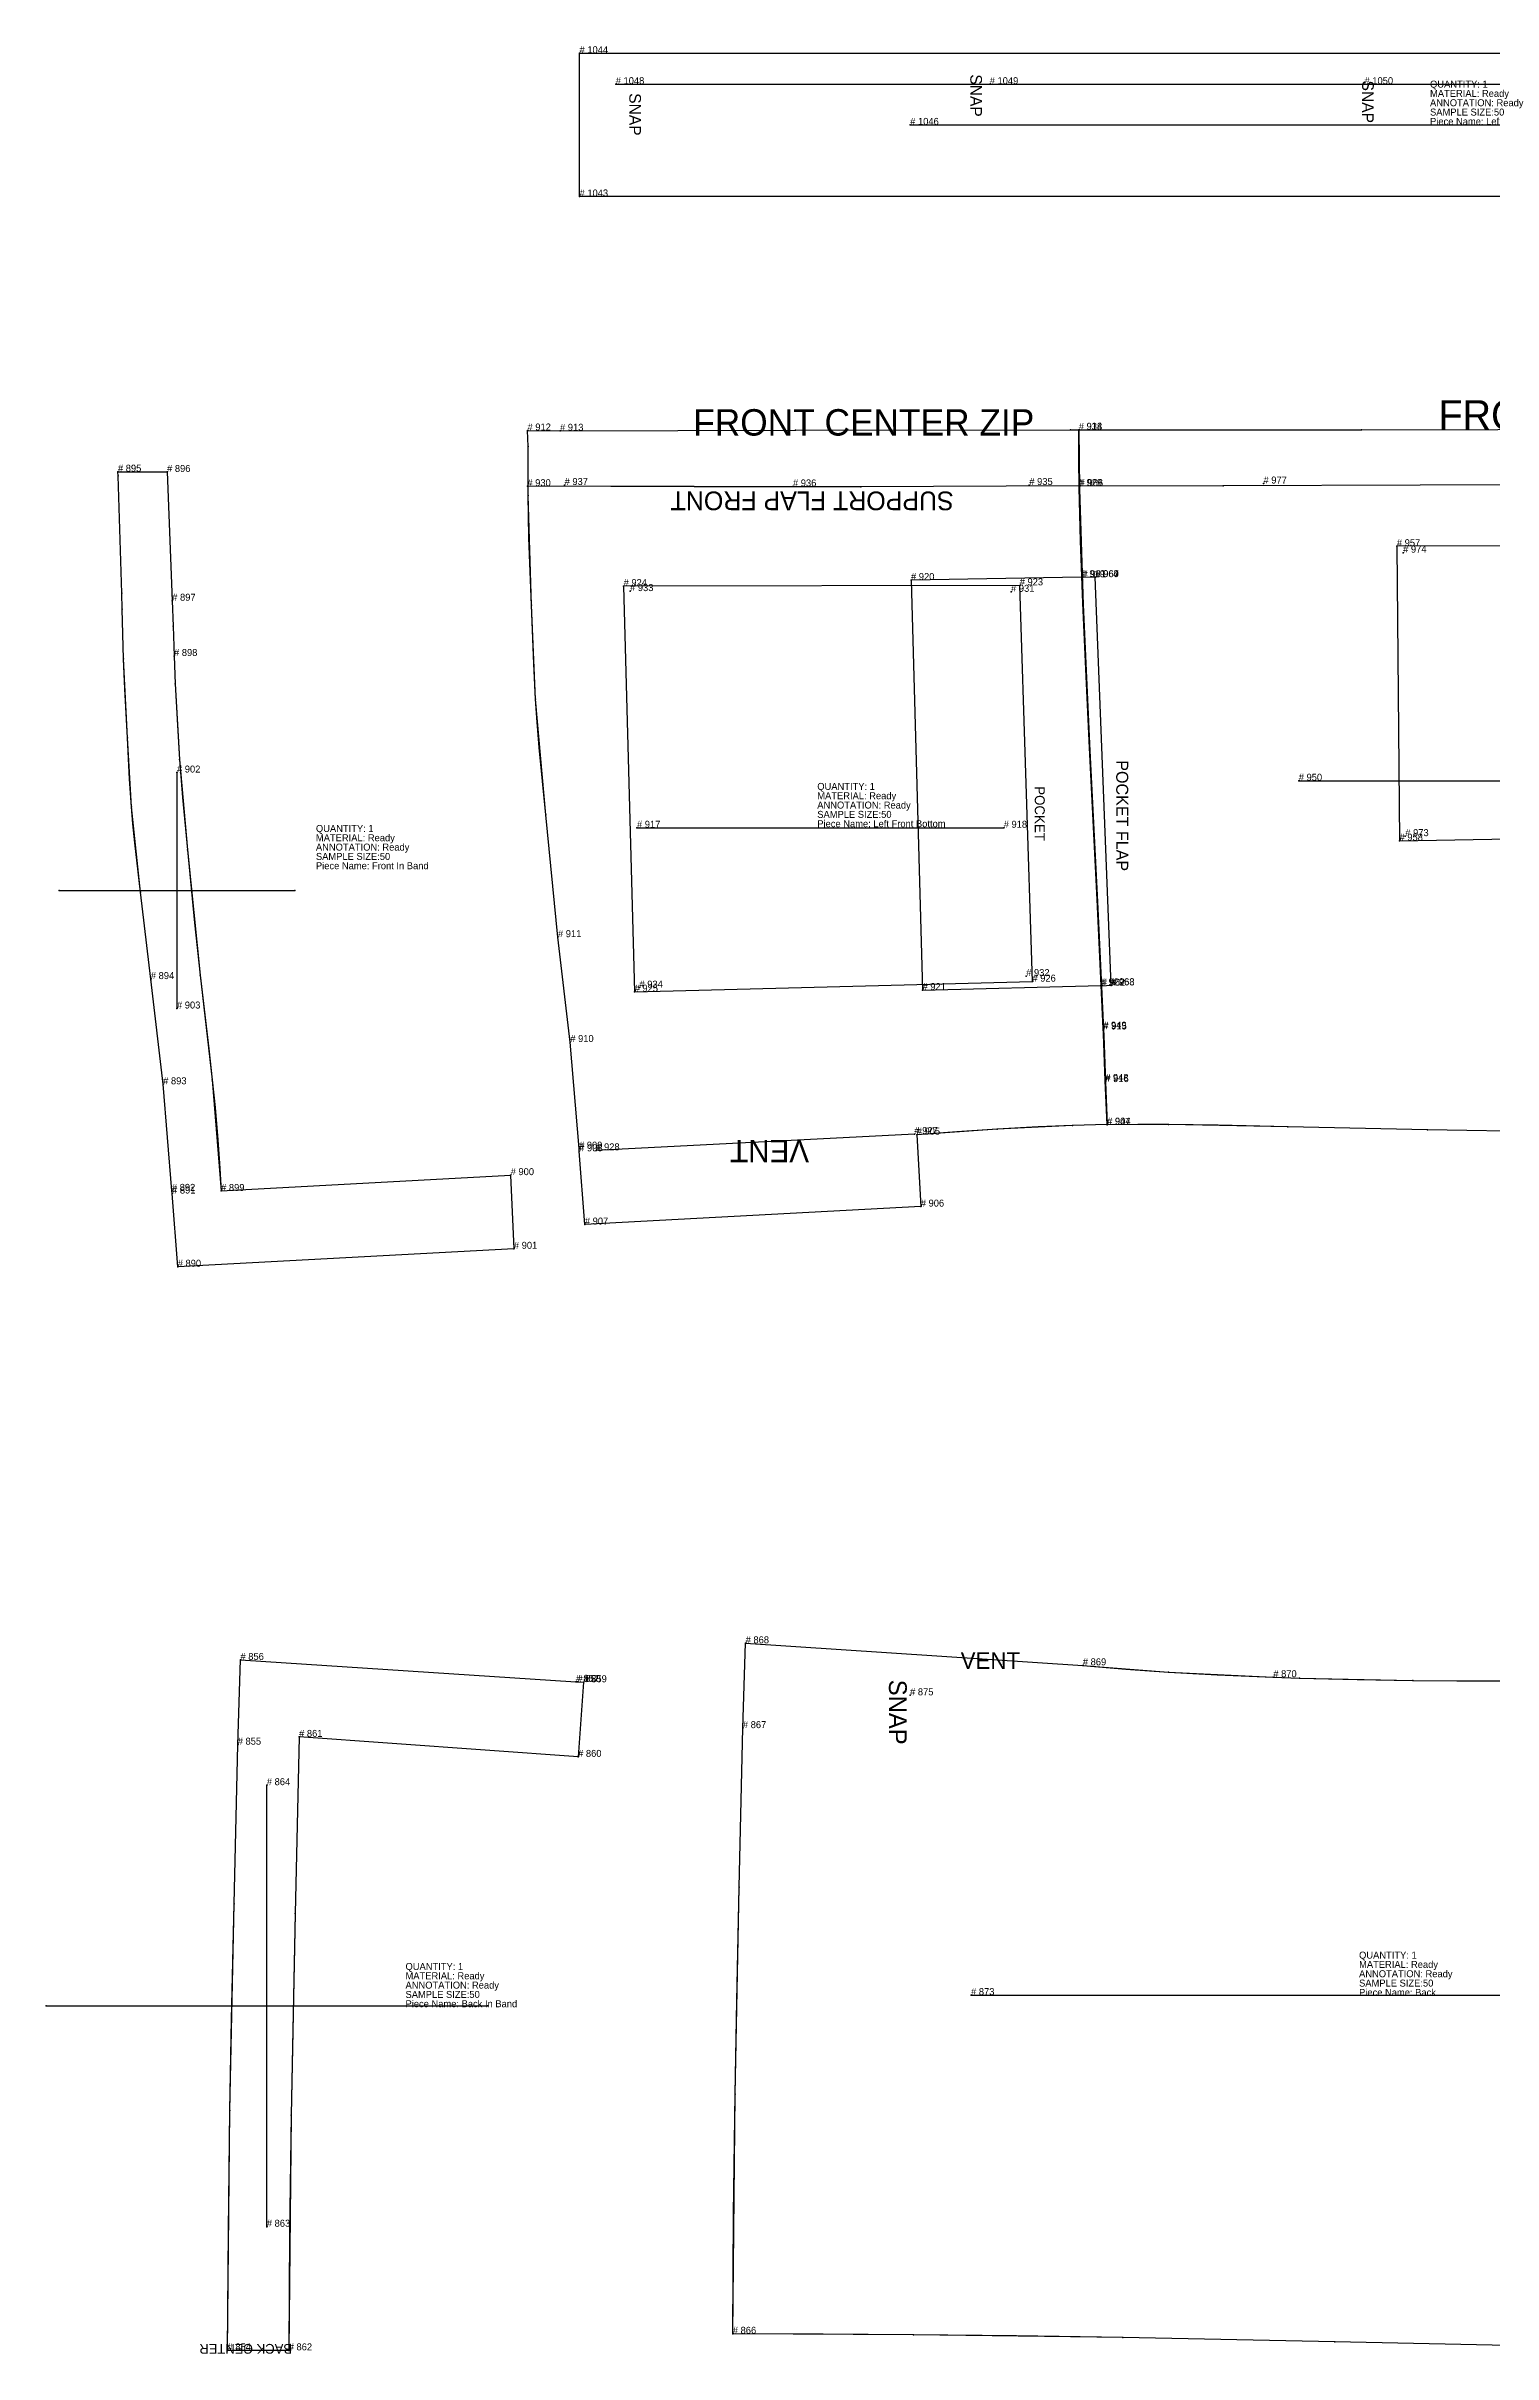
# Model space of a CAD drawing. Extents: x -8402 to 434, y -368 to 2685.
# Drawn here: x -4257 to -3636, y -55 to 935 of the extents above; entities that cross this region are included whole.
import ezdxf

# ---------------------------------------------------------------- set-up
doc = ezdxf.new("R2010")
doc.units = 0

# ---------------------------------------------------------------- blocks, each defined once
blk = doc.blocks.new('Back In Band_5041')
at = {"layer": '1'}
blk.add_lwpolyline([(-4179.4702, -53.74), (-4178.4399, 49.17), (-4176.6699, 137.94), (-4175.1099, 206.18), (-4173.9302, 242.56), (-4030, 233.17), (-4029.2, 233.12), (-4026.6899, 232.98), (-4028.97, 200.96), (-4148.7598, 209.54), (-4150.4302, 133.74), (-4152.1802, 47.24), (-4153.21, -53.71), (-4179.4702, -53.74)], close=True, dxfattribs=at)
at = {"layer": '2'}
for p in [(-4173.9302, 242.56), (-4030, 233.17), (-4029.2, 233.12), (-4026.6899, 232.98), (-4148.7598, 209.54), (-4175.1099, 206.18), (-4028.97, 200.96), (-4162.6201, 188.82), (-4257.3599, 94.08), (-4067.8799, 94.08), (-4162.6201, -0.66), (-4179.4702, -53.74), (-4153.21, -53.71)]:
    blk.add_point(p, dxfattribs=at)
at = {"layer": '3'}
for p in [(-4176.6699, 137.94), (-4150.4302, 133.74), (-4178.4399, 49.17), (-4152.1802, 47.24)]:
    blk.add_point(p, dxfattribs=at)
at = {"layer": '4'}
for p in [(-4029.2, 233.12, 5), (-4179.4702, -53.74, 5), (-4153.21, -53.71, 5)]:
    blk.add_point(p, dxfattribs=at)
at = {"layer": '5'}
blk.add_line((-4257.3599, 94.08), (-4067.8799, 94.08), dxfattribs=at)
at = {"layer": '7'}
blk.add_line((-4162.6201, -0.66), (-4162.6201, 188.82), dxfattribs=at)
at = {"layer": '84'}
blk.add_lwpolyline([(-4179.4702, -53.74), (-4179.1099, -2.28), (-4178.4399, 49.17), (-4177.73, 88.34), (-4176.6699, 137.94), (-4175.1099, 206.18), (-4173.9302, 242.56), (-4030, 233.17), (-4029.2, 233.12), (-4026.6899, 232.98), (-4028.97, 200.96), (-4148.7598, 209.54), (-4150.4302, 133.74), (-4151.5, 83.77), (-4152.1802, 47.24), (-4152.8599, -3.23), (-4153.21, -53.71), (-4179.4702, -53.74)], close=True, dxfattribs=at)
at = {"layer": '1'}
for s, p in [('# 856', (-4173.9302, 242.56)), ('# 857', (-4030, 233.17)), ('# 858', (-4029.2, 233.12)), ('# 859', (-4026.6899, 232.98)), ('# 855', (-4175.1099, 206.18)), ('# 861', (-4148.7598, 209.54)), ('# 860', (-4028.97, 200.96)), ('QUANTITY: 1', (-4103.0698, 109.53)), ('ANNOTATION: Ready', (-4103.0698, 101.53)), ('SAMPLE SIZE:50', (-4103.0698, 97.53)), ('MATERIAL: Ready', (-4103.0698, 105.53)), ('Piece Name: Back In Band', (-4103.0698, 93.53)), ('# 854', (-4179.4702, -53.74)), ('# 862', (-4153.21, -53.71))]:
    blk.add_text(s, height=3, dxfattribs=at).set_placement(p)
at = {"layer": '15'}
blk.add_text('BACK CENTER', height=4.19, rotation=180, dxfattribs=at).set_placement((-4151.7598, -50.95))
at = {"layer": '7'}
for s, p in [('# 864', (-4162.6201, 188.82)), ('# 863', (-4162.6201, -0.66))]:
    blk.add_text(s, height=3, dxfattribs=at).set_placement(p)
blk = doc.blocks.new('Back_5042')
at = {"layer": '1'}
blk.add_lwpolyline([(-3424.8301, -51.37), (-3440.49, -51.74), (-3480.54, -52.57), (-3539.7, -52.88), (-3616.22, -51.94), (-3704.1599, -50.1), (-3795.0801, -48.24), (-3884.9299, -47.01), (-3962.5601, -46.59), (-3961.53, 56.29), (-3959.79, 145.07), (-3958.23, 213.3), (-3957.05, 249.69), (-3812.29, 240.24), (-3775.47, 237.28), (-3730.52, 235.14), (-3719.22, 234.76), (-3670.5701, 233.75), (-3622.3601, 233.65), (-3581.1299, 233.86), (-3552.8899, 234.58), (-3542.1699, 234.89), (-3541.4399, 233.3), (-3536.8, 224.59), (-3530.8201, 215.62), (-3521.8101, 206.23), (-3510.47, 197.98), (-3497.6299, 191.67), (-3483.0801, 187.42), (-3468.1299, 184.84), (-3453.73, 183.04), (-3440.6699, 181.95), (-3435.24, 181.84), (-3430.46, 181.84), (-3424.8301, -51.37)], close=True, dxfattribs=at)
at = {"layer": '13'}
blk.add_point((-3886.46, 227.38, 10), dxfattribs=at)
at = {"layer": '2'}
for p in [(-3957.05, 249.69), (-3812.29, 240.24), (-3542.1699, 234.89), (-3958.23, 213.3), (-3430.46, 181.84), (-3860.28, 98.73), (-3528.8999, 98.73), (-3962.5601, -46.59), (-3424.8301, -51.37)]:
    blk.add_point(p, dxfattribs=at)
at = {"layer": '3'}
for p in [(-3775.47, 237.28), (-3730.52, 235.14), (-3719.22, 234.76), (-3670.5701, 233.75), (-3622.3601, 233.65), (-3581.1299, 233.86), (-3552.8899, 234.58), (-3541.4399, 233.3), (-3536.8, 224.59), (-3530.8201, 215.62), (-3521.8101, 206.23), (-3510.47, 197.98), (-3497.6299, 191.67), (-3483.0801, 187.42), (-3468.1299, 184.84), (-3453.73, 183.04), (-3440.6699, 181.95), (-3435.24, 181.84), (-3959.79, 145.07), (-3961.53, 56.29), (-3884.9299, -47.01), (-3795.0801, -48.24), (-3704.1599, -50.1), (-3616.22, -51.94), (-3539.7, -52.88), (-3480.54, -52.57), (-3440.49, -51.74)]:
    blk.add_point(p, dxfattribs=at)
at = {"layer": '4'}
for p in [(-3812.29, 240.24, 5), (-3730.52, 235.14, 5), (-3430.46, 181.84, 5), (-3962.5601, -46.59, 5)]:
    blk.add_point(p, dxfattribs=at)
at = {"layer": '5'}
blk.add_line((-3860.28, 98.73), (-3528.8999, 98.73), dxfattribs=at)
at = {"layer": '7'}
blk.add_line((-3860.28, 98.73), (-3528.8999, 98.73), dxfattribs=at)
at = {"layer": '84'}
blk.add_lwpolyline([(-3424.8301, -51.37), (-3440.49, -51.74), (-3480.54, -52.57), (-3509.3401, -52.87), (-3539.7, -52.88), (-3574.9199, -52.58), (-3616.22, -51.94), (-3704.1599, -50.1), (-3795.0801, -48.24), (-3840.71, -47.52), (-3884.9299, -47.01), (-3923.74, -46.72), (-3962.5601, -46.59), (-3962.2, 4.85), (-3961.53, 56.29), (-3960.8201, 96.08), (-3959.79, 145.07), (-3958.23, 213.3), (-3957.05, 249.69), (-3812.29, 240.24), (-3793.8899, 238.61), (-3775.47, 237.28), (-3754.6499, 236.13), (-3730.52, 235.14), (-3719.22, 234.76), (-3694.47, 234.11), (-3670.5701, 233.75), (-3651.78, 233.65), (-3622.3601, 233.65), (-3597.8601, 233.68), (-3581.1299, 233.86), (-3552.8899, 234.58), (-3542.1699, 234.89), (-3541.4399, 233.3), (-3539.3101, 229.06), (-3536.8, 224.59), (-3533.75, 219.69), (-3530.8201, 215.62), (-3528.8301, 213.21), (-3526.6699, 210.84), (-3524.3301, 208.51), (-3521.8101, 206.23), (-3519.1201, 204), (-3516.3301, 201.88), (-3513.45, 199.87), (-3510.47, 197.98), (-3507.3401, 196.18), (-3504.1499, 194.52), (-3500.9099, 193.02), (-3497.6299, 191.67), (-3494.28, 190.47), (-3490.76, 189.36), (-3487.04, 188.35), (-3483.0801, 187.42), (-3476.25, 186.1), (-3468.1299, 184.84), (-3461.1599, 183.91), (-3453.73, 183.04), (-3446.48, 182.32), (-3440.6699, 181.95), (-3435.24, 181.84), (-3430.46, 181.84), (-3424.8301, -51.37)], close=True, dxfattribs=at)
at = {"layer": '1'}
for s, p in [('# 868', (-3957.05, 249.69)), ('# 869', (-3812.29, 240.24)), ('# 870', (-3730.52, 235.14)), ('# 871', (-3542.1699, 234.89)), ('# 867', (-3958.23, 213.3)), ('# 872', (-3430.46, 181.84)), ('ANNOTATION: Ready', (-3693.6899, 106.4)), ('QUANTITY: 1', (-3693.6899, 114.4)), ('MATERIAL: Ready', (-3693.6899, 110.4)), ('SAMPLE SIZE:50', (-3693.6899, 102.4)), ('Piece Name: Back', (-3693.6899, 98.4)), ('# 866', (-3962.5601, -46.59)), ('# 865', (-3424.8301, -51.37))]:
    blk.add_text(s, height=3, dxfattribs=at).set_placement(p)
at = {"layer": '13'}
blk.add_text('# 875', height=3, dxfattribs=at).set_placement((-3886.46, 227.38))
at = {"layer": '15'}
blk.add_text('VENT', height=7.15, dxfattribs=at).set_placement((-3864.73, 238.71))
blk.add_text('SNAP', height=7.65, rotation=270, dxfattribs=at).set_placement((-3895.53, 234.07))
at = {"layer": '7'}
for s, p in [('# 873', (-3860.28, 98.73)), ('# 874', (-3528.8999, 98.73))]:
    blk.add_text(s, height=3, dxfattribs=at).set_placement(p)
blk = doc.blocks.new('Front In Band_5044')
at = {"layer": '1'}
blk.add_lwpolyline([(-4200.8701, 411.28), (-4203.2798, 442.7), (-4203.3701, 443.85), (-4207.1201, 489.58), (-4212.4199, 534.72), (-4216.8501, 572.09), (-4220.71, 608.69), (-4222.4502, 638.3), (-4224.0801, 672.2), (-4224.71, 693.49), (-4224.9199, 700.3), (-4226.4702, 750.68), (-4226.5298, 752.47), (-4205.4399, 752.36), (-4203.2202, 697.08), (-4202.8799, 686.16), (-4202.46, 673.36), (-4201.9199, 661.37), (-4200.0801, 629.02), (-4196.6802, 590.14), (-4191.25, 536.45), (-4186.02, 491.49), (-4182.2402, 443.8), (-4057.9299, 450.6), (-4056.54, 418.99), (-4200.8701, 411.28)], close=True, dxfattribs=at)
at = {"layer": '2'}
for p in [(-4226.5298, 752.47), (-4205.4399, 752.36), (-4203.2202, 697.08), (-4202.46, 673.36), (-4201.1802, 623.36), (-4251.8101, 572.73), (-4150.5498, 572.73), (-4212.4199, 534.72), (-4201.1802, 522.1), (-4207.1201, 489.58), (-4057.9299, 450.6), (-4203.3701, 443.85), (-4203.2798, 442.7), (-4182.2402, 443.8), (-4056.54, 418.99), (-4200.8701, 411.28)]:
    blk.add_point(p, dxfattribs=at)
at = {"layer": '3'}
for p in [(-4226.4702, 750.68), (-4224.9199, 700.3), (-4224.71, 693.49), (-4202.8799, 686.16), (-4224.0801, 672.2), (-4201.9199, 661.37), (-4222.4502, 638.3), (-4200.0801, 629.02), (-4220.71, 608.69), (-4196.6802, 590.14), (-4216.8501, 572.09), (-4191.25, 536.45), (-4186.02, 491.49)]:
    blk.add_point(p, dxfattribs=at)
at = {"layer": '4'}
for p in [(-4212.3799, 534.37, 5), (-4207.1201, 489.58, 5), (-4203.2798, 442.7, 5)]:
    blk.add_point(p, dxfattribs=at)
at = {"layer": '5'}
blk.add_line((-4251.8101, 572.73), (-4150.5498, 572.73), dxfattribs=at)
at = {"layer": '7'}
blk.add_line((-4201.1802, 623.36), (-4201.1802, 522.1), dxfattribs=at)
at = {"layer": '84'}
blk.add_lwpolyline([(-4200.8701, 411.28), (-4203.2798, 442.7), (-4203.3701, 443.85), (-4207.1201, 489.58), (-4212.4199, 534.72), (-4216.8501, 572.09), (-4219.27, 593.23), (-4220.0698, 601.3), (-4220.71, 608.69), (-4221.5098, 620.53), (-4222.4502, 638.3), (-4223.5298, 659.31), (-4224.0801, 672.2), (-4224.71, 693.49), (-4224.9199, 700.3), (-4226.4702, 750.68), (-4226.5298, 752.47), (-4205.4399, 752.36), (-4203.2202, 697.08), (-4202.8799, 686.16), (-4202.46, 673.36), (-4201.9199, 661.37), (-4201.0098, 643.64), (-4200.0801, 629.02), (-4198.77, 612.67), (-4196.6802, 590.14), (-4193.6499, 558.91), (-4191.25, 536.45), (-4187.5098, 504.87), (-4186.02, 491.49), (-4184.8398, 479.59), (-4183.8198, 467.68), (-4182.9502, 455.75), (-4182.2402, 443.8), (-4057.9299, 450.6), (-4056.54, 418.99), (-4200.8701, 411.28)], close=True, dxfattribs=at)
at = {"layer": '1'}
for s, p in [('# 895', (-4226.5298, 752.47)), ('# 896', (-4205.4399, 752.36)), ('# 897', (-4203.2202, 697.08)), ('# 898', (-4202.46, 673.36)), ('QUANTITY: 1', (-4141.5298, 597.87)), ('MATERIAL: Ready', (-4141.5298, 593.87)), ('ANNOTATION: Ready', (-4141.5298, 589.87)), ('SAMPLE SIZE:50', (-4141.5298, 585.87)), ('Piece Name: Front In Band', (-4141.5298, 581.87)), ('# 894', (-4212.4199, 534.72)), ('# 893', (-4207.1201, 489.58)), ('# 892', (-4203.3701, 443.85)), ('# 891', (-4203.2798, 442.7)), ('# 899', (-4182.2402, 443.8)), ('# 900', (-4057.9299, 450.6)), ('# 901', (-4056.54, 418.99)), ('# 890', (-4200.8701, 411.28))]:
    blk.add_text(s, height=3, dxfattribs=at).set_placement(p)
at = {"layer": '7'}
for s, p in [('# 902', (-4201.1802, 623.36)), ('# 903', (-4201.1802, 522.1))]:
    blk.add_text(s, height=3, dxfattribs=at).set_placement(p)
blk = doc.blocks.new('Left Front Bottom_5045')
at = {"layer": '1'}
blk.add_lwpolyline([(-3801.8401, 472.28), (-3816.71, 471.95), (-3849.1101, 470.34), (-3883.6101, 467.95), (-3881.8701, 437.1), (-4026.0801, 429.4), (-4028.49, 460.82), (-4028.5801, 461.96), (-4032.3301, 507.71), (-4037.6201, 552.72), (-4042.8601, 605.17), (-4047.26, 654.9), (-4049, 695.2), (-4050.4299, 742.29), (-4050.46, 763.25), (-4050.7, 770.13), (-4036.74, 770.01), (-3935.6799, 770.32), (-3817.6499, 770.43), (-3814.03, 770.43), (-3813.76, 745.01), (-3812.1799, 695.27), (-3809.3, 632.68), (-3805.99, 567.84), (-3803.45, 513.11), (-3803.3201, 510.39), (-3802.6201, 490.53), (-3801.8401, 472.28)], close=True, dxfattribs=at)
at = {"layer": '13'}
for p in [(-4034.78, 746.74, 10), (-3936.73, 746.13, 10), (-3835.27, 746.74, 10), (-4006.6699, 701.22, 10), (-3843.1001, 700.91, 10), (-3836.6101, 536.01, 10), (-4002.6499, 531.06, 10)]:
    blk.add_point(p, dxfattribs=at)
at = {"layer": '2'}
for p in [(-4050.7, 770.13), (-4036.74, 770.01), (-3814.03, 770.43), (-4050.75, 746.23), (-3814.0601, 746.33), (-4009.45, 703.38), (-3886.05, 705.96), (-3839.3899, 703.69), (-3812.8201, 707.18), (-4003.7, 599.66), (-3846.26, 599.66), (-4037.6201, 552.72), (-4004.71, 529.31), (-3881.1101, 530.03), (-3833.9299, 533.64), (-3804.5801, 531.99), (-4032.3301, 507.71), (-3803.45, 513.11), (-3802.6201, 490.53), (-3884.6101, 468.23), (-3883.6101, 467.95), (-3801.8401, 472.28), (-4028.5801, 461.96), (-4028.49, 460.82), (-4021.1899, 461.23), (-3881.8701, 437.1), (-4026.0801, 429.4)]:
    blk.add_point(p, dxfattribs=at)
at = {"layer": '3'}
for p in [(-4050.46, 763.25), (-3935.6799, 770.32), (-3817.6499, 770.43), (-3907.5801, 746.02), (-3813.76, 745.01), (-4050.4299, 742.29), (-4049, 695.2), (-3812.1799, 695.27), (-4047.26, 654.9), (-3809.3, 632.68), (-4042.8601, 605.17), (-3805.99, 567.84), (-3803.3201, 510.39), (-3849.1101, 470.34), (-3816.71, 471.95)]:
    blk.add_point(p, dxfattribs=at)
at = {"layer": '4'}
for p in [(-4036.74, 770.01, 5), (-4032.3301, 507.71, 5), (-3803.45, 513.11, 5), (-3802.6201, 490.53, 5), (-4028.49, 460.82, 5)]:
    blk.add_point(p, dxfattribs=at)
at = {"layer": '5'}
blk.add_line((-4003.7, 599.66), (-3846.26, 599.66), dxfattribs=at)
at = {"layer": '7'}
blk.add_line((-4003.7, 599.66), (-3846.26, 599.66), dxfattribs=at)
at = {"layer": '8'}
for points in [[(-3814.0601, 746.33), (-3907.5801, 746.02), (-4050.75, 746.23)], [(-3812.8201, 707.18), (-3886.05, 705.96), (-3881.1101, 530.03), (-3804.5801, 531.99)], [(-3884.6101, 468.23), (-4021.1899, 461.23)]]:
    blk.add_lwpolyline(points, dxfattribs=at)
blk.add_lwpolyline([(-3839.3899, 703.69), (-4009.45, 703.38), (-4004.71, 529.31), (-3833.9299, 533.64), (-3839.3899, 703.69)], close=True, dxfattribs=at)
at = {"layer": '84'}
blk.add_lwpolyline([(-3801.8401, 472.28), (-3816.71, 471.95), (-3831.53, 471.33), (-3849.1101, 470.34), (-3866.3601, 469.21), (-3883.6101, 467.95), (-3881.8701, 437.1), (-4026.0801, 429.4), (-4028.49, 460.82), (-4028.5801, 461.96), (-4032.3301, 507.71), (-4037.6201, 552.72), (-4042.8601, 605.17), (-4045.6699, 634.08), (-4046.5701, 644.96), (-4047.26, 654.9), (-4048.04, 669.99), (-4049, 695.2), (-4050.1101, 724.12), (-4050.3401, 733.67), (-4050.4299, 742.29), (-4050.3899, 756.38), (-4050.46, 763.25), (-4050.7, 770.13), (-4036.74, 770.01), (-3935.6799, 770.32), (-3817.6499, 770.43), (-3814.03, 770.43), (-3813.95, 757.72), (-3813.76, 745.01), (-3813.1699, 722.27), (-3812.1799, 695.27), (-3810.8999, 665.83), (-3809.3, 632.68), (-3805.99, 567.84), (-3803.45, 513.11), (-3803.3201, 510.39), (-3802.9199, 500.46), (-3802.6201, 490.53), (-3801.8401, 472.28)], close=True, dxfattribs=at)
at = {"layer": '85'}
for points in [[(-3814.0601, 746.33), (-3907.5801, 746.02), (-3979.1599, 746.02), (-4050.75, 746.23)], [(-3812.8201, 707.18), (-3886.05, 705.96), (-3881.1101, 530.03), (-3804.5801, 531.99)], [(-3884.6101, 468.23), (-4021.1899, 461.23)]]:
    blk.add_lwpolyline(points, dxfattribs=at)
blk.add_lwpolyline([(-3839.3899, 703.69), (-4009.45, 703.38), (-4004.71, 529.31), (-3833.9299, 533.64), (-3839.3899, 703.69)], close=True, dxfattribs=at)
at = {"layer": '1'}
for s, p in [('# 912', (-4050.7, 770.13)), ('# 913', (-4036.74, 770.01)), ('# 914', (-3814.03, 770.43)), ('QUANTITY: 1', (-3926.29, 615.91)), ('MATERIAL: Ready', (-3926.29, 611.91)), ('ANNOTATION: Ready', (-3926.29, 607.91)), ('SAMPLE SIZE:50', (-3926.29, 603.91)), ('Piece Name: Left Front Bottom', (-3926.29, 599.91)), ('# 911', (-4037.6201, 552.72)), ('# 915', (-3803.45, 513.11)), ('# 910', (-4032.3301, 507.71)), ('# 916', (-3802.6201, 490.53)), ('# 905', (-3883.6101, 467.95)), ('# 904', (-3801.8401, 472.28)), ('# 909', (-4028.5801, 461.96)), ('# 908', (-4028.49, 460.82)), ('# 906', (-3881.8701, 437.1)), ('# 907', (-4026.0801, 429.4))]:
    blk.add_text(s, height=3, dxfattribs=at).set_placement(p)
at = {"layer": '13'}
for s, p in [('# 937', (-4034.78, 746.74)), ('# 936', (-3936.73, 746.13)), ('# 935', (-3835.27, 746.74)), ('# 933', (-4006.6699, 701.22)), ('# 931', (-3843.1001, 700.91)), ('# 932', (-3836.6101, 536.01)), ('# 934', (-4002.6499, 531.06))]:
    blk.add_text(s, height=3, dxfattribs=at).set_placement(p)
at = {"layer": '15'}
blk.add_text('FRONT CENTER ZIP', height=11.33, dxfattribs=at).set_placement((-3979.5801, 767.96))
for s, height, rotation, p in [('SUPPORT FLAP FRONT', 8.02, 180, (-3867.72, 743.96)), ('POCKET', 4.26, 270, (-3832.8999, 617.47)), ('VENT', 9.5, 180, (-3929.8301, 465.66))]:
    blk.add_text(s, height=height, rotation=rotation, dxfattribs=at).set_placement(p)
at = {"layer": '7'}
for s, p in [('# 917', (-4003.7, 599.66)), ('# 918', (-3846.26, 599.66))]:
    blk.add_text(s, height=3, dxfattribs=at).set_placement(p)
at = {"layer": '8'}
for s, p in [('# 930', (-4050.75, 746.23)), ('# 929', (-3814.0601, 746.33)), ('# 924', (-4009.45, 703.38)), ('# 920', (-3886.05, 705.96)), ('# 923', (-3839.3899, 703.69)), ('# 919', (-3812.8201, 707.18)), ('# 926', (-3833.9299, 533.64)), ('# 922', (-3804.5801, 531.99)), ('# 925', (-4004.71, 529.31)), ('# 921', (-3881.1101, 530.03)), ('# 927', (-3884.6101, 468.23)), ('# 928', (-4021.1899, 461.23))]:
    blk.add_text(s, height=3, dxfattribs=at).set_placement(p)
blk = doc.blocks.new('Left Front Top_5046')
at = {"layer": '1'}
blk.add_lwpolyline([(-3814.03, 770.43), (-3692.5801, 770.44), (-3575.5701, 770.74), (-3477.8301, 770.74), (-3407.52, 770.31), (-3405.0601, 753.65), (-3400.24, 737.52), (-3392.6101, 722.5), (-3382.2, 709.27), (-3369.75, 697.93), (-3356.02, 688.15), (-3341.3799, 679.82), (-3325.9199, 673.13), (-3309.6699, 668.67), (-3332.27, 627.11), (-3360.1299, 576.26), (-3381.28, 537.35), (-3389.71, 521.38), (-3398.98, 525.79), (-3413.99, 532.73), (-3428.1001, 538.37), (-3438.4099, 541.86), (-3449.02, 545.07), (-3460.95, 548.6), (-3478.8601, 553.3), (-3494.49, 556.69), (-3506.24, 558.31), (-3514.8401, 559.3), (-3522.3601, 559.53), (-3527.28, 559.72), (-3543.6299, 559.62), (-3558.6101, 558.41), (-3572.96, 555.75), (-3585.8701, 551.49), (-3596.55, 544.98), (-3604.4099, 537.72), (-3610.78, 529.67), (-3614.71, 520.31), (-3616.1299, 512.8), (-3616.8, 496.8), (-3616.1299, 483.52), (-3614.1899, 471.63), (-3613.8301, 470.24), (-3613.54, 469.12), (-3664.3799, 470.01), (-3724.3101, 471.34), (-3775.48, 472.28), (-3801.8899, 472.19), (-3802.71, 491.02), (-3803.45, 511.27), (-3803.54, 513.47), (-3806.1299, 568.94), (-3809.4299, 633.99), (-3812.3, 696.12), (-3813.8201, 745.48), (-3814.03, 770.43)], close=True, dxfattribs=at)
at = {"layer": '13'}
for p in [(-3734.73, 747.38, 10), (-3566.8301, 746.86, 10), (-3409.6699, 748.61, 10), (-3674.78, 717.71, 10), (-3538.3, 718.84, 10), (-3510.0801, 722.76, 10), (-3806.8301, 707.2, 10), (-3673.8501, 596.07, 10), (-3535.6299, 598.23, 10), (-3508.1201, 595.76, 10), (-3800.1299, 532, 10)]:
    blk.add_point(p, dxfattribs=at)
at = {"layer": '2'}
for p in [(-3814.03, 770.43), (-3407.52, 770.31), (-3813.6201, 746.24), (-3403.46, 747.26), (-3677.46, 720.49), (-3574.3501, 722.66), (-3536.1399, 720.9), (-3510.1799, 722.76), (-3812.3899, 707.1), (-3806.9299, 707.2), (-3806.9299, 707.2), (-3309.6699, 668.67), (-3719.5901, 619.84), (-3423.25, 619.84), (-3572.71, 594.52), (-3533.8701, 596.58), (-3508.1201, 595.86), (-3676.3201, 594.11), (-3527.28, 559.72), (-3506.24, 558.31), (-3438.4099, 541.86), (-3804.1499, 531.9), (-3800.1299, 532.11), (-3389.71, 521.38), (-3803.54, 513.47), (-3616.1299, 512.8), (-3802.71, 491.02), (-3801.8899, 472.19), (-3613.54, 469.12)]:
    blk.add_point(p, dxfattribs=at)
at = {"layer": '3'}
for p in [(-3692.5801, 770.44), (-3575.5701, 770.74), (-3477.8301, 770.74), (-3405.0601, 753.65), (-3813.8201, 745.48), (-3752.03, 746.45), (-3582.9099, 746.96), (-3400.24, 737.52), (-3392.6101, 722.5), (-3382.2, 709.27), (-3812.3, 696.12), (-3369.75, 697.93), (-3356.02, 688.15), (-3341.3799, 679.82), (-3325.9199, 673.13), (-3809.4299, 633.99), (-3332.27, 627.11), (-3360.1299, 576.26), (-3806.1299, 568.94), (-3572.96, 555.75), (-3558.6101, 558.41), (-3543.6299, 559.62), (-3522.3601, 559.53), (-3514.8401, 559.3), (-3494.49, 556.69), (-3596.55, 544.98), (-3585.8701, 551.49), (-3478.8601, 553.3), (-3460.95, 548.6), (-3449.02, 545.07), (-3604.4099, 537.72), (-3428.1001, 538.37), (-3381.28, 537.35), (-3610.78, 529.67), (-3413.99, 532.73), (-3398.98, 525.79), (-3614.71, 520.31), (-3803.45, 511.27), (-3616.8, 496.8), (-3616.1299, 483.52), (-3775.48, 472.28), (-3724.3101, 471.34), (-3664.3799, 470.01), (-3614.1899, 471.63), (-3613.8301, 470.24)]:
    blk.add_point(p, dxfattribs=at)
at = {"layer": '4'}
for p in [(-3527.28, 559.72, 5), (-3438.4099, 541.86, 5), (-3802.71, 491.02, 5)]:
    blk.add_point(p, dxfattribs=at)
at = {"layer": '5'}
blk.add_line((-3719.5901, 619.84), (-3423.25, 619.84), dxfattribs=at)
at = {"layer": '7'}
blk.add_line((-3719.5901, 619.84), (-3423.25, 619.84), dxfattribs=at)
at = {"layer": '8'}
for points in [[(-3403.46, 747.26), (-3582.9099, 746.96), (-3752.03, 746.45), (-3813.6201, 746.24)], [(-3806.9299, 707.2), (-3812.3899, 707.1)], [(-3804.1499, 531.9), (-3800.1299, 532.11), (-3806.9299, 707.2)]]:
    blk.add_lwpolyline(points, dxfattribs=at)
for points in [[(-3536.1399, 720.9), (-3677.46, 720.49), (-3676.3201, 594.11), (-3533.8701, 596.58), (-3536.1399, 720.9)], [(-3510.1799, 722.76), (-3574.3501, 722.66), (-3572.71, 594.52), (-3508.1201, 595.86), (-3510.1799, 722.76)]]:
    blk.add_lwpolyline(points, close=True, dxfattribs=at)
at = {"layer": '84'}
blk.add_lwpolyline([(-3814.03, 770.43), (-3753.3, 770.38), (-3692.5801, 770.44), (-3575.5701, 770.74), (-3522.3501, 770.81), (-3477.8301, 770.74), (-3442.6699, 770.58), (-3407.52, 770.31), (-3407.1201, 766.11), (-3406.5701, 761.93), (-3405.8899, 757.78), (-3405.0601, 753.65), (-3404.05, 749.39), (-3402.9099, 745.28), (-3401.6399, 741.33), (-3400.24, 737.52), (-3398.5801, 733.57), (-3396.75, 729.75), (-3394.76, 726.05), (-3392.6101, 722.5), (-3390.3101, 719.1), (-3387.8101, 715.76), (-3385.1001, 712.48), (-3382.2, 709.27), (-3379.3899, 706.41), (-3376.3799, 703.57), (-3373.1699, 700.75), (-3369.75, 697.93), (-3366.47, 695.39), (-3363.0901, 692.91), (-3359.6101, 690.5), (-3356.02, 688.15), (-3352.4199, 685.92), (-3348.79, 683.79), (-3345.1001, 681.76), (-3341.3799, 679.82), (-3337.4099, 677.89), (-3333.51, 676.13), (-3329.6899, 674.55), (-3325.9199, 673.13), (-3321.9299, 671.79), (-3317.8899, 670.6), (-3313.8101, 669.56), (-3309.6699, 668.67), (-3332.27, 627.11), (-3360.1299, 576.26), (-3372.3501, 553.91), (-3381.28, 537.35), (-3389.71, 521.38), (-3398.98, 525.79), (-3407.6201, 529.86), (-3413.99, 532.73), (-3421.02, 535.67), (-3428.1001, 538.37), (-3433.23, 540.17), (-3438.4099, 541.86), (-3449.02, 545.07), (-3460.95, 548.6), (-3469.54, 550.95), (-3478.8601, 553.3), (-3487.4199, 555.29), (-3494.49, 556.69), (-3500.3501, 557.61), (-3506.24, 558.31), (-3510.53, 558.93), (-3514.8401, 559.3), (-3522.3601, 559.53), (-3527.28, 559.72), (-3535.46, 559.81), (-3543.6299, 559.62), (-3551.47, 559.15), (-3558.6101, 558.41), (-3562.24, 557.89), (-3565.8401, 557.27), (-3569.4099, 556.56), (-3572.96, 555.75), (-3576.6699, 554.78), (-3580, 553.77), (-3583.05, 552.68), (-3585.8701, 551.49), (-3588.6399, 550.13), (-3591.3501, 548.58), (-3594, 546.86), (-3596.55, 544.98), (-3598.48, 543.4), (-3600.4199, 541.68), (-3604.4099, 537.72), (-3606.4199, 535.52), (-3608.1001, 533.51), (-3609.54, 531.57), (-3610.78, 529.67), (-3611.95, 527.55), (-3613, 525.28), (-3613.9199, 522.86), (-3614.71, 520.31), (-3615.5801, 516.59), (-3616.1299, 512.8), (-3616.6599, 504.8), (-3616.8, 496.8), (-3616.6101, 490.04), (-3616.1299, 483.52), (-3615.76, 480.19), (-3615.3201, 477.15), (-3614.8, 474.31), (-3614.1899, 471.63), (-3613.8301, 470.24), (-3613.54, 469.12), (-3664.3799, 470.01), (-3724.3101, 471.34), (-3754.24, 472.01), (-3775.48, 472.28), (-3788.6799, 472.3), (-3801.8899, 472.19), (-3802.71, 491.02), (-3803.45, 511.27), (-3803.54, 513.47), (-3806.1299, 568.94), (-3809.4299, 633.99), (-3811.0601, 667.71), (-3812.3, 696.12), (-3813.27, 722.8), (-3813.8201, 745.48), (-3813.98, 757.95), (-3814.03, 770.43)], close=True, dxfattribs=at)
at = {"layer": '85'}
for points in [[(-3403.46, 747.26), (-3582.9099, 746.96), (-3752.03, 746.45), (-3813.6201, 746.24)], [(-3806.9299, 707.2), (-3812.3899, 707.1)], [(-3804.1499, 531.9), (-3800.1299, 532.11), (-3806.9299, 707.2)]]:
    blk.add_lwpolyline(points, dxfattribs=at)
for points in [[(-3536.1399, 720.9), (-3677.46, 720.49), (-3676.3201, 594.11), (-3533.8701, 596.58), (-3536.1399, 720.9)], [(-3510.1799, 722.76), (-3574.3501, 722.66), (-3572.71, 594.52), (-3508.1201, 595.86), (-3510.1799, 722.76)]]:
    blk.add_lwpolyline(points, close=True, dxfattribs=at)
at = {"layer": '1'}
for s, p in [('# 938', (-3814.03, 770.43)), ('# 939', (-3407.52, 770.31)), ('# 940', (-3309.6699, 668.67)), ('QUANTITY: 1', (-3561.8401, 635.96)), ('MATERIAL: Ready', (-3561.8401, 631.96)), ('ANNOTATION: Ready', (-3561.8401, 627.96)), ('SAMPLE SIZE:50', (-3561.8401, 623.96)), ('Piece Name: Left Front Top', (-3561.8401, 619.96)), ('# 944', (-3527.28, 559.72)), ('# 943', (-3506.24, 558.31)), ('# 942', (-3438.4099, 541.86)), ('# 949', (-3803.54, 513.47)), ('# 945', (-3616.1299, 512.8)), ('# 941', (-3389.71, 521.38)), ('# 948', (-3802.71, 491.02)), ('# 947', (-3801.8899, 472.19)), ('# 946', (-3613.54, 469.12))]:
    blk.add_text(s, height=3, dxfattribs=at).set_placement(p)
at = {"layer": '13'}
for s, p in [('# 977', (-3734.73, 747.38)), ('# 976', (-3566.8301, 746.86)), ('# 975', (-3409.6699, 748.61)), ('# 970', (-3510.0801, 722.76)), ('# 974', (-3674.78, 717.71)), ('# 969', (-3538.3, 718.84)), ('# 967', (-3806.8301, 707.2)), ('# 973', (-3673.8501, 596.07)), ('# 972', (-3535.6299, 598.23)), ('# 971', (-3508.1201, 595.76)), ('# 968', (-3800.1299, 532))]:
    blk.add_text(s, height=3, dxfattribs=at).set_placement(p)
at = {"layer": '15'}
blk.add_text('FRONT CENETR  ZIP', height=12.7, dxfattribs=at).set_placement((-3659.6399, 770.45))
for s, height, rotation, p in [('SUPPORT FLAP FRONT', 7.35, 180, (-3453.23, 742.12)), ('POCKET', 4.96, 270, (-3529.45, 667.24)), ('POCKET FLAP', 3.14, 270, (-3504.8301, 669.1)), ('POCKET FLAP', 5.16, 270, (-3797.96, 628.62))]:
    blk.add_text(s, height=height, rotation=rotation, dxfattribs=at).set_placement(p)
at = {"layer": '7'}
for s, p in [('# 950', (-3719.5901, 619.84)), ('# 951', (-3423.25, 619.84))]:
    blk.add_text(s, height=3, dxfattribs=at).set_placement(p)
at = {"layer": '8'}
for s, p in [('# 966', (-3813.6201, 746.24)), ('# 965', (-3403.46, 747.26)), ('# 957', (-3677.46, 720.49)), ('# 953', (-3574.3501, 722.66)), ('# 956', (-3536.1399, 720.9)), ('# 952', (-3510.1799, 722.76)), ('# 961', (-3812.3899, 707.1)), ('# 960', (-3806.9299, 707.2)), ('# 964', (-3806.9299, 707.2)), ('# 958', (-3676.3201, 594.11)), ('# 954', (-3572.71, 594.52)), ('# 959', (-3533.8701, 596.58)), ('# 955', (-3508.1201, 595.86)), ('# 962', (-3804.1499, 531.9)), ('# 963', (-3800.1299, 532.11))]:
    blk.add_text(s, height=3, dxfattribs=at).set_placement(p)
blk = doc.blocks.new('Left Front Top Patti_5049')
at = {"layer": '1'}
blk.add_lwpolyline([(-3298.0901, 870.55), (-4028.3601, 870.55), (-4028.3601, 932.02), (-3299.1201, 932.02), (-3298.9399, 915.52), (-3298.3301, 888.31), (-3298.0901, 870.55)], close=True, dxfattribs=at)
at = {"layer": '13'}
for p in [(-4012.8201, 918.75, 10), (-3852.27, 918.75, 10), (-3691.3501, 918.75, 10), (-3530.1699, 918.75, 10), (-3369.8, 918.75, 10), (-3317.78, 918.75, 10)]:
    blk.add_point(p, dxfattribs=at)
at = {"layer": '2'}
for p in [(-4028.3601, 932.02), (-3299.1201, 932.02), (-4012.8201, 918.75), (-3369.8, 918.75), (-3886.3999, 901.28), (-3430.5601, 901.28), (-4028.3601, 870.55), (-3298.0901, 870.55)]:
    blk.add_point(p, dxfattribs=at)
at = {"layer": '3'}
for p in [(-3298.9399, 915.52), (-3298.3301, 888.31)]:
    blk.add_point(p, dxfattribs=at)
at = {"layer": '5'}
blk.add_line((-3886.3999, 901.28), (-3430.5601, 901.28), dxfattribs=at)
at = {"layer": '7'}
blk.add_line((-3886.3999, 901.28), (-3430.5601, 901.28), dxfattribs=at)
at = {"layer": '8'}
blk.add_lwpolyline([(-4012.8201, 918.75), (-3369.8, 918.75)], dxfattribs=at)
at = {"layer": '84'}
blk.add_lwpolyline([(-3298.0901, 870.55), (-4028.3601, 870.55), (-4028.3601, 932.02), (-3299.1201, 932.02), (-3298.9399, 915.52), (-3298.3301, 888.31), (-3298.0901, 870.55)], close=True, dxfattribs=at)
at = {"layer": '85'}
blk.add_lwpolyline([(-4012.8201, 918.75), (-3369.8, 918.75)], dxfattribs=at)
at = {"layer": '1'}
for s, p in [('# 1044', (-4028.3601, 932.02)), ('# 1045', (-3299.1201, 932.02)), ('ANNOTATION: Ready', (-3663.22, 909.28)), ('QUANTITY: 1', (-3663.22, 917.28)), ('MATERIAL: Ready', (-3663.22, 913.28)), ('SAMPLE SIZE:50', (-3663.22, 905.28)), ('Piece Name: Left Front Top Patti', (-3663.22, 901.28)), ('# 1043', (-4028.3601, 870.55)), ('# 1042', (-3298.0901, 870.55))]:
    blk.add_text(s, height=3, dxfattribs=at).set_placement(p)
at = {"layer": '13'}
for s, p in [('# 1048', (-4012.8201, 918.75)), ('# 1049', (-3852.27, 918.75)), ('# 1050', (-3691.3501, 918.75)), ('# 1051', (-3530.1699, 918.75)), ('# 1052', (-3369.8, 918.75)), ('# 1053', (-3317.78, 918.75))]:
    blk.add_text(s, height=3, dxfattribs=at).set_placement(p)
at = {"layer": '15'}
for p in [(-3860.5901, 922.97), (-3529.54, 922.97), (-4006.99, 914.88), (-3692.3899, 920.29), (-3379.6899, 919.47), (-3326.74, 920.29)]:
    blk.add_text('SNAP', height=5, rotation=270, dxfattribs=at).set_placement(p)
at = {"layer": '7'}
for s, p in [('# 1046', (-3886.3999, 901.28)), ('# 1047', (-3430.5601, 901.28))]:
    blk.add_text(s, height=3, dxfattribs=at).set_placement(p)
at = {"layer": '8'}
for s, p in [('# 1048', (-4012.8201, 918.75)), ('# 1052', (-3369.8, 918.75))]:
    blk.add_text(s, height=3, dxfattribs=at).set_placement(p)

msp = doc.modelspace()

# ---------------------------------------------------------------- block references
at = {"layer": '1'}
for name in ['Left Front Top Patti_5049', 'Left Front Top_5046', 'Left Front Bottom_5045', 'Front In Band_5044', 'Back_5042', 'Back In Band_5041']:
    msp.add_blockref(name, (0, 0), dxfattribs=at)

doc.saveas('drawing.dxf')
